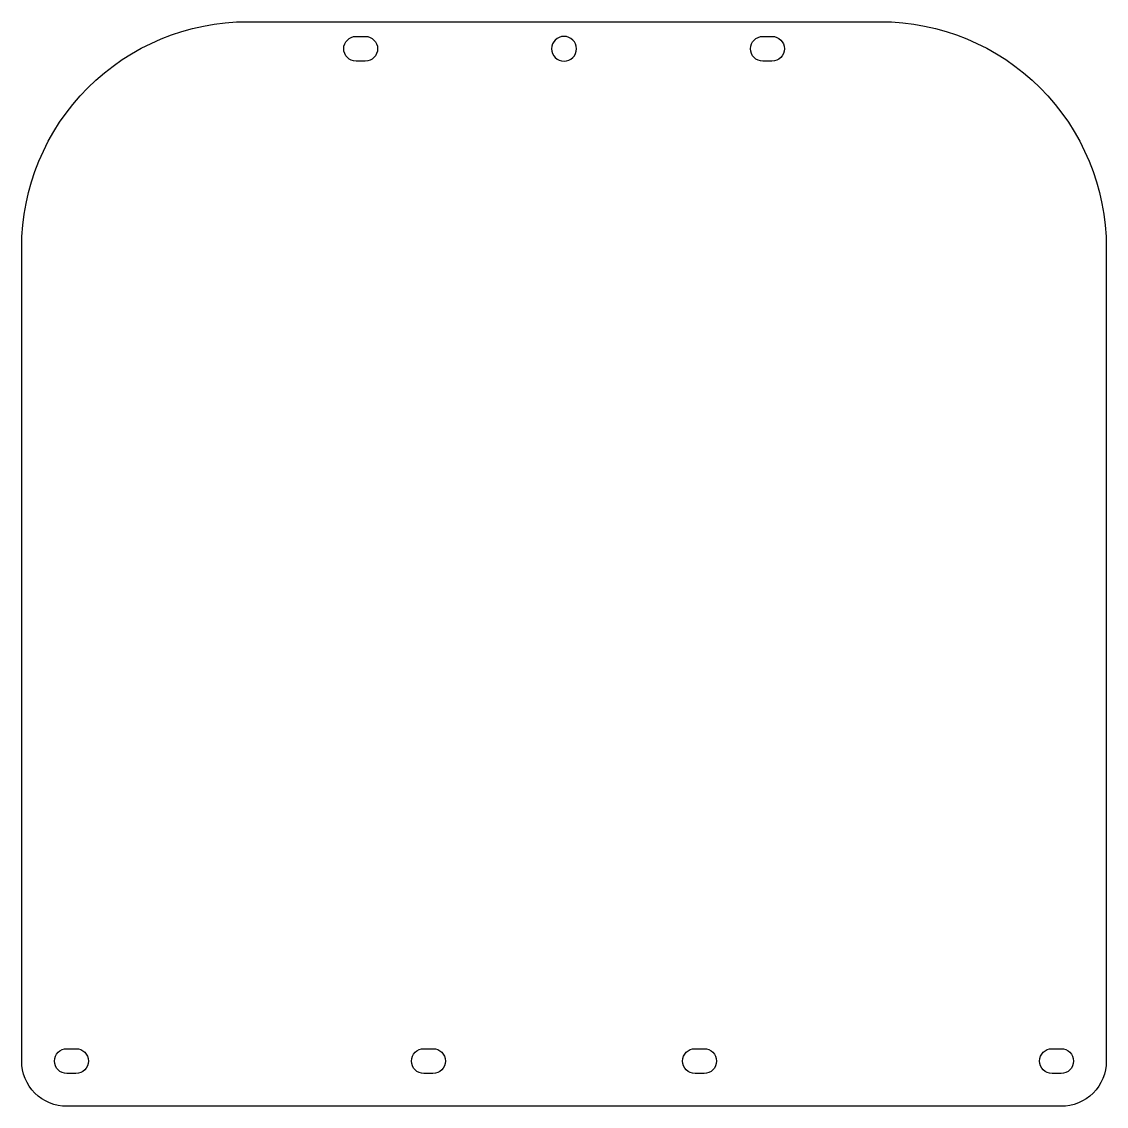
# Model space of a CAD drawing. Header units: millimetres. Extents: x -10 to 230, y 0 to 240.
import ezdxf

# ---------------------------------------------------------------- set-up
doc = ezdxf.new("R2010")
doc.units = ezdxf.units.MM
doc.layers.get('0').update_dxf_attribs({"linetype": 'CONTINUOUS'})

msp = doc.modelspace()

# ---------------------------------------------------------------- linework, layer by layer
for points in [[(0, 0, -0.414214), (-10, 10), (-10, 190, -0.414214), (40, 240), (180, 240, -0.414214), (230, 190), (230, 10, -0.414214), (220, 0)], [(64.01, 231.25, -1), (64.01, 236.75), (66.01, 236.75, -1), (66.01, 231.25)], [(156.01, 231.25), (154.01, 231.25, -1), (154.01, 236.75), (156.01, 236.75, -1)], [(2, 7.25), (0, 7.25, -1), (0, 12.75), (2, 12.75, -1)], [(79, 12.75), (81, 12.75, -1), (81, 7.25), (79, 7.25, -1)], [(141, 12.75, -1), (141, 7.25), (139, 7.25, -1), (139, 12.75)], [(218, 7.25, -1), (218, 12.75), (220, 12.75, -1), (220, 7.25)]]:
    msp.add_lwpolyline(points, format="xyb", close=True)
at = {"extrusion": (0, 0, -1)}
msp.add_circle((-110.01, 234), 2.75, dxfattribs=at)

doc.saveas('drawing.dxf')
